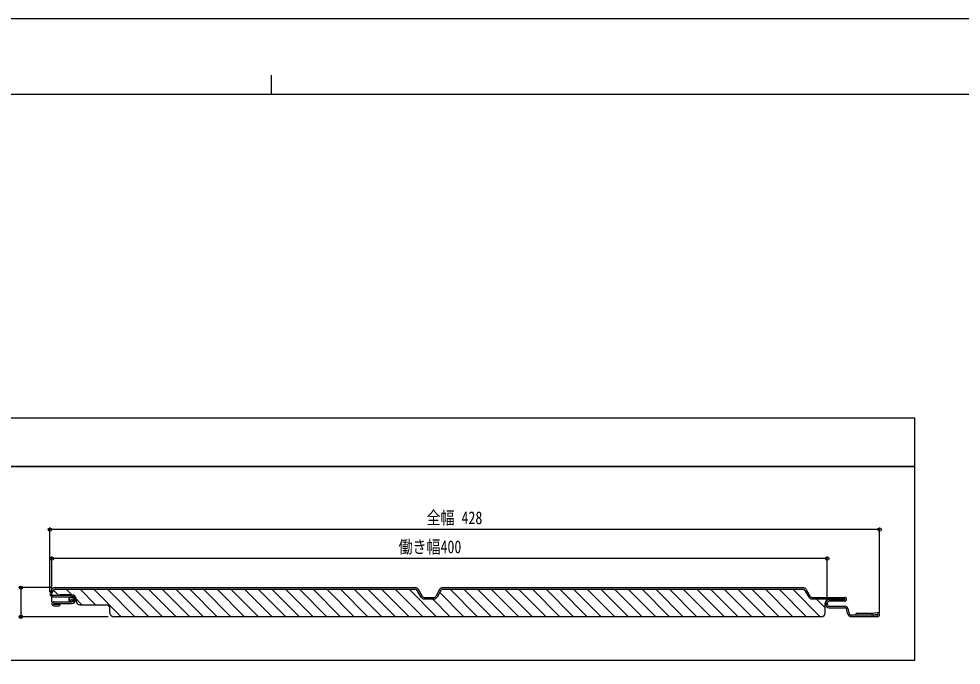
# Model space of a CAD drawing. Units: millimetres, scale not verified. Extents: x -841 to 841, y -594 to 594.
# Drawn here: x -131.2 to 354.9, y 260.4 to 594 of the extents above; entities that cross this region are included whole.
import ezdxf
from ezdxf.enums import TextEntityAlignment as Align

# ---------------------------------------------------------------- set-up
doc = ezdxf.new("R2010")
doc.units = ezdxf.units.MM
doc.header["$LTSCALE"] = 4
for name, color, linetype in [('0-2_YKK_11', 7, 'Continuous'), ('0-3_YKK_13', 4, 'Continuous'), ('0-4_YKK_D', 6, 'Continuous'), ('0-5_YKK_ZWAK', 7, 'Continuous')]:
    doc.layers.add(name, color=color, linetype=linetype)
doc.styles.add('ＭＳ ゴシック', font='')
doc.styles.get('ＭＳ ゴシック').set_extended_font_data('MS Gothic')

msp = doc.modelspace()

# ---------------------------------------------------------------- linework, layer by layer
at = {"layer": '0-2_YKK_11'}
msp.add_lwpolyline([(-298.918, 262.934), (331.082, 262.934), (331.082, 362.934), (-298.918, 362.934), (331.082, 362.934), (331.082, 387.934), (-298.918, 387.934), (-298.918, 362.934)], close=True, dxfattribs=at)
at = {"layer": '0-3_YKK_13'}
for p, q in [((-114.15, 299.434), (-114.987, 297.984)), ((-113.458, 299.034), (-114.295, 297.584)), ((-113.688, 296.534), (-103.993, 296.534)), ((-113.349, 299.191), (-110.692, 296.534)), ((-112.418, 300.434), (73.272, 300.434)), ((-112.418, 299.634), (73.272, 299.634)), ((-103.993, 296.734), (-110.193, 296.734)), ((-106.721, 299.634), (-103.814, 296.727)), ((-99.65, 299.634), (-91.65, 291.634)), ((-92.579, 299.634), (-78.379, 285.434)), ((-85.508, 299.634), (-71.308, 285.434)), ((-78.437, 299.634), (-64.237, 285.434)), ((-71.366, 299.634), (-57.166, 285.434)), ((-64.295, 299.634), (-50.095, 285.434)), ((-57.224, 299.634), (-43.024, 285.434)), ((-50.152, 299.634), (-35.952, 285.434)), ((-43.081, 299.634), (-28.881, 285.434)), ((-36.01, 299.634), (-21.81, 285.434)), ((-28.939, 299.634), (-14.739, 285.434)), ((-21.868, 299.634), (-7.668, 285.434)), ((-14.797, 299.634), (-0.597, 285.434)), ((-7.726, 299.634), (6.474, 285.434)), ((-0.655, 299.634), (13.545, 285.434)), ((6.416, 299.634), (20.616, 285.434)), ((13.487, 299.634), (27.687, 285.434)), ((20.558, 299.634), (34.758, 285.434)), ((27.629, 299.634), (41.829, 285.434)), ((34.7, 299.634), (48.9, 285.434)), ((41.771, 299.634), (55.971, 285.434)), ((48.843, 299.634), (63.043, 285.434)), ((55.914, 299.634), (70.114, 285.434)), ((62.985, 299.634), (77.185, 285.434)), ((70.056, 299.634), (84.256, 285.434)), ((76.332, 295.534), (74.312, 299.034)), ((77.025, 295.934), (75.004, 299.434)), ((85.85, 299.434), (83.829, 295.934)), ((86.542, 299.034), (84.522, 295.534)), ((85.904, 297.928), (98.398, 285.434)), ((87.582, 300.434), (273.272, 300.434)), ((87.582, 299.634), (273.272, 299.634)), ((91.269, 299.634), (105.469, 285.434)), ((98.34, 299.634), (112.54, 285.434)), ((105.411, 299.634), (119.611, 285.434)), ((112.482, 299.634), (126.682, 285.434)), ((119.553, 299.634), (133.753, 285.434)), ((126.624, 299.634), (140.824, 285.434)), ((133.695, 299.634), (147.895, 285.434)), ((140.766, 299.634), (154.966, 285.434)), ((147.837, 299.634), (162.037, 285.434)), ((154.909, 299.634), (169.109, 285.434)), ((161.98, 299.634), (176.18, 285.434)), ((169.051, 299.634), (183.251, 285.434)), ((176.122, 299.634), (190.322, 285.434)), ((183.193, 299.634), (197.393, 285.434)), ((190.264, 299.634), (204.464, 285.434)), ((197.335, 299.634), (211.535, 285.434)), ((204.406, 299.634), (218.606, 285.434)), ((211.477, 299.634), (225.677, 285.434)), ((218.548, 299.634), (232.748, 285.434)), ((225.619, 299.634), (239.819, 285.434)), ((232.69, 299.634), (246.89, 285.434)), ((239.761, 299.634), (253.961, 285.434)), ((246.832, 299.634), (261.032, 285.434)), ((253.903, 299.634), (268.103, 285.434)), ((260.975, 299.634), (275.175, 285.434)), ((268.046, 299.634), (282.246, 285.434)), ((274.312, 299.034), (276.332, 295.534)), ((275.004, 299.434), (277.025, 295.934)), ((-113.688, 295.734), (-103.993, 295.734)), ((-113.193, 293.134), (-103.993, 293.134)), ((-113.193, 292.334), (-103.993, 292.334)), ((-113.193, 291.934), (-110.193, 291.934)), ((-110.193, 291.934), (-110.193, 291.134)), ((-101.7, 294.613), (-98.721, 291.634)), ((-101.693, 294.434), (-101.693, 293.634)), ((77.891, 295.434), (82.963, 295.434)), ((77.891, 294.634), (82.963, 294.634)), ((82.127, 294.634), (91.327, 285.434)), ((277.891, 295.434), (294.807, 295.434)), ((277.891, 294.634), (294.807, 294.634)), ((280.117, 294.634), (284.807, 289.943)), ((284.807, 287.434), (284.807, 292.434)), ((285.007, 292.434), (285.007, 291.834)), ((285.807, 292.434), (285.807, 291.834)), ((292.307, 294.434), (286.807, 294.434)), ((294.807, 294.234), (286.807, 294.234)), ((294.807, 293.434), (286.807, 293.434)), ((-113.193, 291.134), (-110.193, 291.134)), ((-99.693, 291.634), (-86.193, 291.634)), ((-84.193, 287.434), (-84.193, 289.634)), ((286.807, 290.834), (294.797, 290.834)), ((286.807, 290.034), (294.797, 290.034)), ((296.34, 287.073), (295.978, 289.05)), ((297.127, 287.218), (296.764, 289.194)), ((300.807, 286.234), (300.807, 287.034)), ((309.381, 287.034), (300.807, 287.034)), ((308.807, 286.234), (308.807, 287.034)), ((311.633, 287.419), (309.52, 287.046)), ((282.807, 285.434), (-82.193, 285.434)), ((311.807, 286.234), (298.307, 286.234)), ((311.807, 285.434), (298.307, 285.434)), ((309.381, 286.234), (300.807, 286.234)), ((311.772, 286.631), (309.659, 286.258))]:
    msp.add_line(p, q, dxfattribs=at)
for centre, radius in [((-103.993, 294.434), 1.3), ((-104.924, 294.387), 0.1), ((-104.602, 295.222), 0.1), ((-104.526, 293.681), 0.1), ((-104.016, 294.379), 0.1), ((-103.929, 295.409), 0.1), ((-103.848, 293.5), 0.1), ((-103.317, 295.122), 0.1), ((-103.317, 293.923), 0.1), ((-103.195, 294.631), 0.1)]:
    msp.add_circle(centre, radius, dxfattribs=at)
for centre, radius, start, end in [((-113.688, 297.234), 1.5, 150, 270), ((-113.688, 297.234), 0.7, 150, 270), ((-112.418, 298.434), 2, 90, 150), ((-112.418, 298.434), 1.2, 90, 150), ((-103.993, 294.434), 2.3, 0, 90), ((-103.993, 294.434), 2.1, 0, 90), ((73.272, 298.434), 2, 30, 90), ((73.272, 298.434), 1.2, 30, 90), ((87.582, 298.434), 2, 90, 150), ((87.582, 298.434), 1.2, 90, 150), ((273.272, 298.434), 2, 30, 90), ((273.272, 298.434), 1.2, 30, 90), ((-113.193, 292.134), 1, 90, 180), ((-113.193, 292.134), 1, 180, 270), ((-113.193, 292.134), 0.2, 90, 180), ((-113.193, 292.134), 0.2, 180, 270), ((-103.993, 294.434), 1.3, 0, 90), ((-103.993, 294.434), 1.3, 270, 0), ((-103.993, 294.434), 2.1, 270, 0), ((-99.693, 293.634), 2, 180, 270), ((77.891, 296.434), 1.8, 210, 270), ((77.891, 296.434), 1, 210, 270), ((82.963, 296.434), 1, 270, 330), ((82.963, 296.434), 1.8, 270, 330), ((277.891, 296.434), 1.8, 210, 270), ((277.891, 296.434), 1, 210, 270), ((286.807, 292.434), 2, 90, 180), ((286.807, 292.434), 1.8, 90, 180), ((286.807, 291.834), 1.8, 180, 270), ((286.807, 292.434), 1, 90, 180), ((286.807, 291.834), 1, 180, 270), ((294.807, 294.434), 1, 0, 90), ((294.807, 294.434), 0.2, 0, 90), ((294.807, 294.434), 1, 270, 0), ((294.807, 294.434), 0.2, 270, 0), ((-86.193, 289.634), 2, 0, 90), ((-82.193, 287.434), 2, 180, 270), ((282.807, 287.434), 2, 270, 0), ((294.797, 288.834), 2, 10.38604, 90), ((294.797, 288.834), 1.2, 10.38604, 90), ((298.307, 287.434), 2, 190.38604, 270), ((298.307, 287.434), 1.2, 190.38604, 270), ((309.381, 287.834), 0.8, 270, 280), ((311.807, 286.434), 1, 270, 100), ((309.381, 287.834), 1.6, 270, 280), ((311.807, 286.434), 0.2, 270, 100)]:
    msp.add_arc(centre, radius, start, end, dxfattribs=at)
at = {"layer": '0-4_YKK_D'}
for p, q in [((-115.188, 298.234), (-115.188, 331.434)), ((312.807, 287.434), (312.807, 331.434)), ((312.807, 330.434), (-115.188, 330.434)), ((-114.193, 293.134), (-114.193, 316.434)), ((285.807, 294.434), (285.807, 316.434)), ((285.807, 315.434), (-114.193, 315.434)), ((-114.573, 300.434), (-131.188, 300.434)), ((-130.188, 300.434), (-130.188, 285.434)), ((-85.193, 285.434), (-131.188, 285.434))]:
    msp.add_line(p, q, dxfattribs=at)
for centre in [(-115.188, 330.434), (312.807, 330.434), (-114.193, 315.434), (285.807, 315.434), (-130.188, 300.434), (-130.188, 285.434)]:
    msp.add_circle(centre, 0.85, dxfattribs=at)
at = {"layer": '0-5_YKK_ZWAK'}
for p, q in [((-0.996, 565), (-0.996, 555)), ((779.004, 555), (-780.996, 555))]:
    msp.add_line(p, q, dxfattribs=at)
msp.add_lwpolyline([(-841, -594), (841, -594), (841, 594), (-841, 594)], close=True, dxfattribs=at)

# ---------------------------------------------------------------- texts
at = {"layer": '0-4_YKK_D', "style": 'ＭＳ ゴシック', "width": 0.8}
for s, p in [('全幅 428', (79.129, 331.234)), ('働き幅400', (64.687, 316.234))]:
    msp.add_text(s, height=6.598, dxfattribs=at).set_placement(p, align=Align.BOTTOM_LEFT)

doc.saveas('drawing.dxf')
